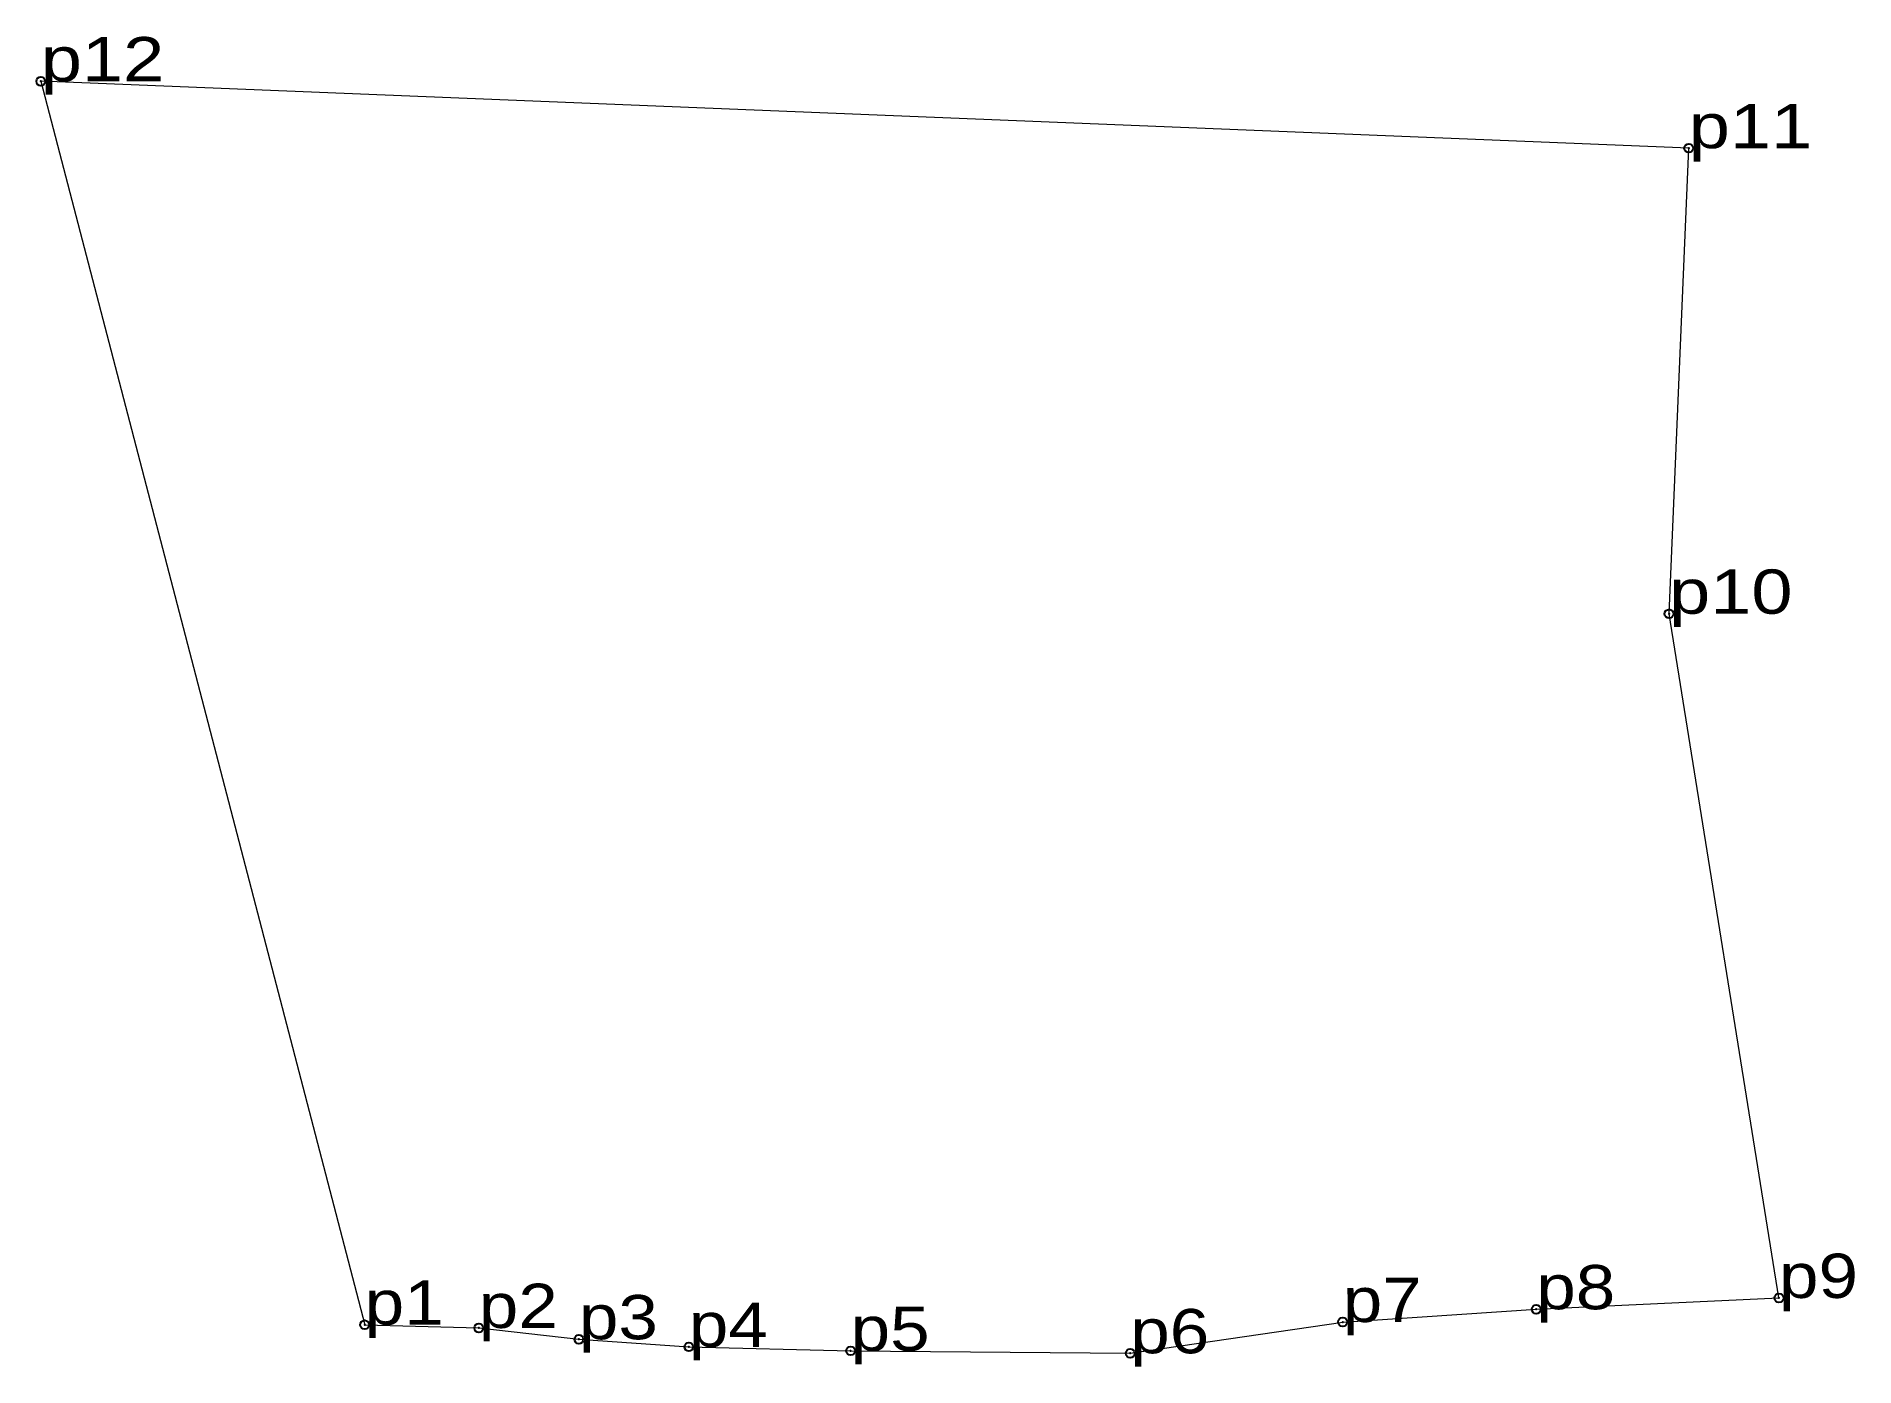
# Model space of a CAD drawing. Header units: metres. Extents: x 549842.3 to 549916.2, y 1837741.4 to 1837795.5.
import ezdxf

# ---------------------------------------------------------------- set-up
doc = ezdxf.new("R2010")
doc.units = ezdxf.units.M
doc.header["$LTSCALE"] = 0.72
doc.header["$PDMODE"] = 32
doc.header["$PDSIZE"] = 0.36
doc.layers.add('10', color=7, linetype='Continuous', lineweight=13)
doc.layers.add('12', color=7, linetype='Continuous')
doc.layers.add('7', color=7, linetype='Continuous')

msp = doc.modelspace()

# ---------------------------------------------------------------- linework, layer by layer
at = {"layer": '10'}
msp.add_lwpolyline([(549855.64, 1837743.07), (549860.28, 1837742.94), (549864.35, 1837742.48), (549868.82, 1837742.17), (549875.4, 1837742.01), (549886.77, 1837741.91), (549895.41, 1837743.18), (549903.28, 1837743.7), (549913.15, 1837744.16), (549908.68, 1837771.98), (549909.48, 1837790.91), (549842.47, 1837793.63)], close=True, dxfattribs=at)
at = {"layer": '7'}
for p in [(549842.47, 1837793.63), (549909.48, 1837790.91), (549908.68, 1837771.98), (549913.15, 1837744.16), (549903.28, 1837743.7), (549855.64, 1837743.07), (549860.28, 1837742.94), (549895.41, 1837743.18), (549864.35, 1837742.48), (549868.82, 1837742.17), (549875.4, 1837742.01), (549886.77, 1837741.91)]:
    msp.add_point(p, dxfattribs=at)

# ---------------------------------------------------------------- texts
at = {"layer": '12'}
for s, width, p in [('p12', 1.25, (549842.47, 1837793.63)), ('p11', 1.25, (549909.48, 1837790.91)), ('p10', 1.25, (549908.68, 1837771.98)), ('p9', 1.2, (549913.15, 1837744.16)), ('p8', 1.2, (549903.28, 1837743.7)), ('p1', 1.2, (549855.64, 1837743.07)), ('p2', 1.2, (549860.28, 1837742.94)), ('p7', 1.2, (549895.41, 1837743.18)), ('p3', 1.2, (549864.35, 1837742.48)), ('p4', 1.2, (549868.82, 1837742.17)), ('p5', 1.2, (549875.4, 1837742.01)), ('p6', 1.2, (549886.77, 1837741.91))]:
    msp.add_text(s, height=1.8, dxfattribs=dict(at, width=width)).set_placement(p)

doc.saveas('drawing.dxf')
